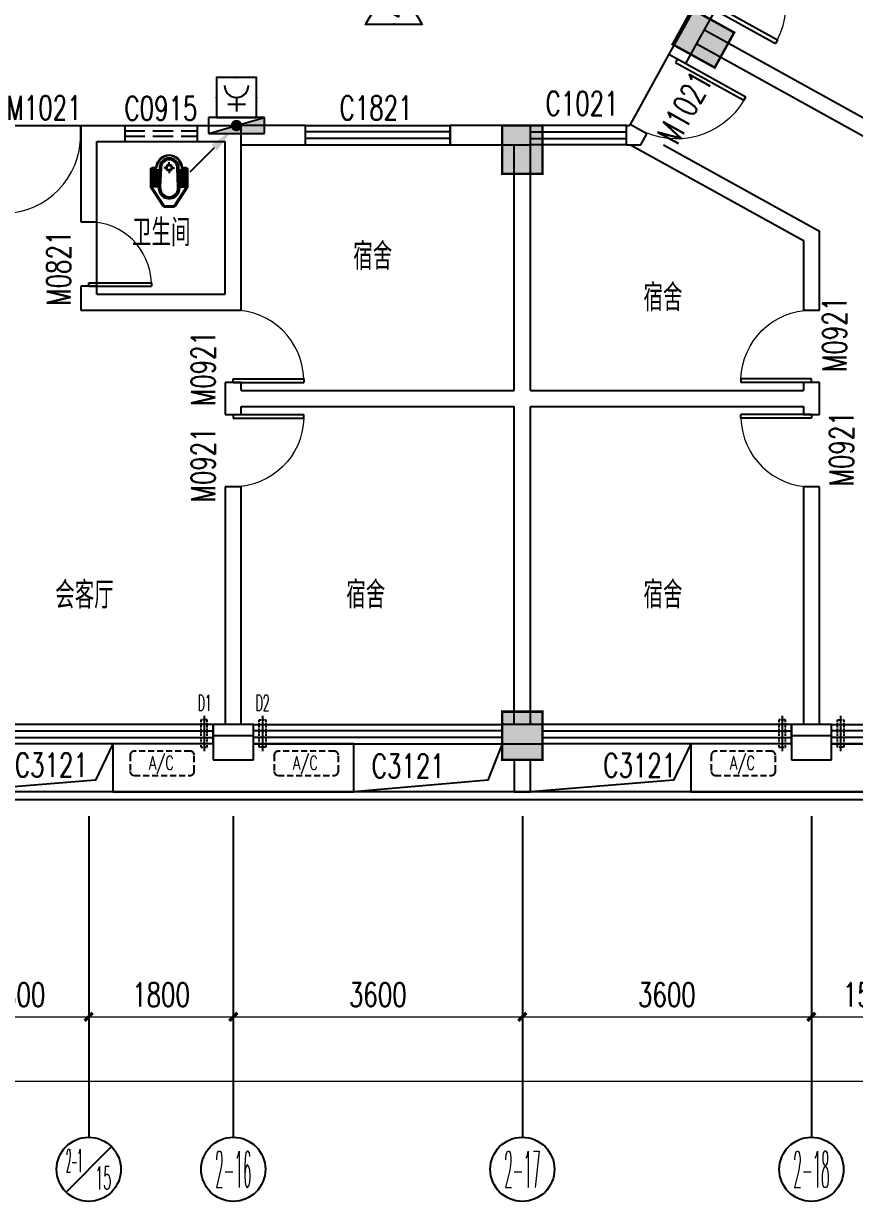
# Model space of a CAD drawing. Extents: x -9422388 to 15610651, y -1992469 to 953794.
# Drawn here: x -2550471 to -2540123, y -448348 to -433678 of the extents above; entities that cross this region are included whole.
import ezdxf
from ezdxf.enums import TextEntityAlignment as Align

# ---------------------------------------------------------------- set-up
doc = ezdxf.new("R2010")
doc.units = 0
doc.header["$LTSCALE"] = 1000
for name, pattern in [('( Hidden )', [0.375, 0.25, -0.125]), ('ACAD_ISO04W100', [30, 24, -3, 0, -3]), ('DASH', [0.35, 0.25, -0.1])]:
    doc.linetypes.add(name, pattern=pattern)
for name, color, linetype in [('A-ANNO-TEXT', 7, 'Continuous'), ('A-ELEV-LIN-0.3', 30, 'Continuous'), ('A-ELEV-LIN-0.4', 40, 'Continuous'), ('A-FLOR-HVAC', 4, 'Continuous'), ('A-FLOR-OTHER2-ON', 83, 'Continuous'), ('A-SECT-DOOR', 141, 'Continuous'), ('AXIS', 3, 'Continuous'), ('AXIS_TEXT', 7, 'Continuous'), ('C-KZ', 2, 'Continuous'), ('C-Z-HATCH', 253, 'Continuous'), ('COLUMN', 9, 'Continuous'), ('EQUIP-消防', 3, 'Continuous'), ('EQUIP_消火栓', 7, 'Continuous'), ('LWIRE', 4, 'Continuous'), ('PUB_TEXT', 7, 'Continuous'), ('WALL', 9, 'Continuous'), ('WINDOW', 4, 'Continuous'), ('WINDOW_TEXT', 7, 'Continuous'), ('洁具', 253, 'Continuous')]:
    doc.layers.add(name, color=color, linetype=linetype)
doc.layers.add('建筑底图', color=8, linetype='Continuous', lineweight=5)
doc.styles.add('_SIMPLEX', font='SIMPLEX.shx', dxfattribs={"width": 0.7})
doc.styles.add('_TCH_AXIS', font='COMPLEX', dxfattribs={"bigfont": 'GBCBIG'})
doc.styles.add('_TCH_DIM', font='SIMPLEX', dxfattribs={"bigfont": 'GBCBIG'})
doc.styles.add('_TCH_DIM_T3', font='SIMPLEX', dxfattribs={"width": 0.705882, "bigfont": 'GBCBIG'})
doc.styles.add('_TCH_WINDOW', font='SIMPLEX', dxfattribs={"height": 3.5, "bigfont": 'GBCBIG'})
doc.styles.add('COMPLEX', font='COMPLEX')
doc.styles.get("Standard").update_dxf_attribs({"font": 'gbenor.shx', "bigfont": 'gbcbig.shx'})
doc.dimstyles.new('_TCH_ARCH&&100', dxfattribs={"dimtxt": 297.5, "dimasz": 100, "dimexe": 250, "dimexo": 300, "dimgap": 126.25, "dimtad": 1, "dimdec": 0, "dimzin": 0, "dimdsep": 46, "dimtxsty": '_TCH_DIM_T3', "dimblk": 'ARCHTICK', "dimcen": 0.09, "dimclrt": 7, "dimazin": 2, "dimtfac": 1, "dimtdec": 0, "dimtix": 1, "dimtmove": 2, "dimatfit": 3, "dimfxl": 0, "dimtolj": 1, "dimtzin": 0, "dimarcsym": 0})

# ---------------------------------------------------------------- blocks, each defined once
blk = doc.blocks.new('$plan$00002871')
at = {"layer": '洁具', "color": 0}
for p, q in [((0, -475), (0, -423)), ((-15, -490), (-67, -490)), ((0, -505), (0, -557)), ((15, -490), (67, -490))]:
    blk.add_line(p, q, dxfattribs=at)
for points in [[(159, -508, -0.88995), (-159, -508, 0.380538), (-179, -491), (-210, -491, -0.414214), (-230, -471), (-230, -258, -0.144595), (-227, -247), (-73, -9, -0.254383), (-56, 0), (56, 0, -0.254383), (73, -9), (227, -247, -0.144595), (230, -258), (230, -471, -0.414214), (210, -491), (179, -491, 0.380538)], [(120, -491), (130, -252, 1.134994), (-130, -252), (-120, -491, 0.992594)], [(105, -490), (115, -251, 1.141146), (-115, -251), (-105, -490, 0.994896)], [(100, -490), (110, -251, 1.143479), (-110, -251), (-100, -490, 0.995777)], [(-149, -264, 1), (-149, -252), (-207, -252, 1), (-207, -264)], [(-148, -287, 1), (-148, -275), (-207, -275, 1), (-207, -287)], [(-149, -263, 1), (-149, -253), (-207, -253, 1), (-207, -263)], [(-148, -286, 1), (-148, -276), (-207, -276, 1), (-207, -286)], [(148, -287, -1), (148, -275), (207, -275, -1), (207, -287)], [(148, -286, -1), (148, -276), (207, -276, -1), (207, -286)], [(149, -264, -1), (149, -252), (207, -252, -1), (207, -264)], [(149, -263, -1), (149, -253), (207, -253, -1), (207, -263)], [(-147, -307, 1), (-147, -295), (-207, -295, 1), (-207, -307)], [(-146, -330, 1), (-146, -319), (-207, -319, 1), (-207, -330)], [(-146, -352, 1), (-146, -341), (-207, -341, 1), (-207, -352)], [(-145, -376, 1), (-145, -364), (-207, -364, 1), (-207, -376)], [(-144, -399, 1), (-144, -388), (-207, -388, 1), (-207, -399)], [(-143, -423, 1), (-143, -411), (-207, -411, 1), (-207, -423)], [(-141, -444, 1), (-141, -432), (-207, -432, 1), (-207, -444)], [(-147, -306, 1), (-147, -296), (-207, -296, 1), (-207, -306)], [(-146, -329, 1), (-146, -320), (-207, -320, 1), (-207, -329)], [(-146, -351, 1), (-146, -342), (-207, -342, 1), (-207, -351)], [(-145, -375, 1), (-145, -365), (-207, -365, 1), (-207, -375)], [(-144, -398, 1), (-144, -389), (-207, -389, 1), (-207, -398)], [(-143, -422, 1), (-143, -412), (-207, -412, 1), (-207, -422)], [(-141, -443, 1), (-141, -433), (-207, -433, 1), (-207, -443)], [(141, -444, -1), (141, -432), (207, -432, -1), (207, -444)], [(141, -443, -1), (141, -433), (207, -433, -1), (207, -443)], [(143, -423, -1), (143, -411), (207, -411, -1), (207, -423)], [(144, -399, -1), (144, -388), (207, -388, -1), (207, -399)], [(143, -422, -1), (143, -412), (207, -412, -1), (207, -422)], [(145, -376, -1), (145, -364), (207, -364, -1), (207, -376)], [(144, -398, -1), (144, -389), (207, -389, -1), (207, -398)], [(146, -352, -1), (146, -341), (207, -341, -1), (207, -352)], [(145, -375, -1), (145, -365), (207, -365, -1), (207, -375)], [(146, -330, -1), (146, -319), (207, -319, -1), (207, -330)], [(146, -351, -1), (146, -342), (207, -342, -1), (207, -351)], [(147, -307, -1), (147, -295), (207, -295, -1), (207, -307)], [(146, -329, -1), (146, -320), (207, -320, -1), (207, -329)], [(147, -306, -1), (147, -296), (207, -296, -1), (207, -306)], [(-141, -464, 1), (-141, -453), (-207, -453, 1), (-207, -464)], [(-141, -463, 1), (-141, -454), (-207, -454, 1), (-207, -463)], [(141, -464, -1), (141, -453), (207, -453, -1), (207, -464)], [(141, -463, -1), (141, -454), (207, -454, -1), (207, -463)]]:
    blk.add_lwpolyline(points, format="xyb", close=True, dxfattribs=at)
blk.add_lwpolyline([(-149, -507, 0.380538), (-179, -481), (-210, -481, -0.414214), (-220, -471), (-220, -258, -0.144595), (-218, -253), (-64, -15, -0.254383), (-56, -10), (56, -10, -0.254383), (64, -15), (218, -253, -0.144595), (220, -258), (220, -471, -0.414214), (210, -481), (179, -481, 0.380538), (149, -507, 0.380538)], format="xyb", dxfattribs=at)
for radius in [40, 31.7]:
    blk.add_circle((0, -490), radius, dxfattribs=at)
blk.add_arc((0, -490), 150, 186.665, 353.335, dxfattribs=at)
blk = doc.blocks.new('KTWJ1')
at = {"layer": 'A-FLOR-HVAC', "color": 0, "linetype": '( Hidden )', "ltscale": 0.3}
blk.add_lwpolyline([(152982, -14209, 0.414214), (153032, -14259), (153732, -14259, 0.414214), (153782, -14209), (153782, -14009, 0.414214), (153732, -13959), (153032, -13959, 0.414214), (152982, -14009)], format="xyb", close=True, dxfattribs=at)
at = {"layer": 'A-FLOR-HVAC', "color": 0, "style": '_TCH_WINDOW', "width": 0.705882}
blk.add_text('A/C', height=170, dxfattribs=at).set_placement((153214, -14188))
blk = doc.blocks.new('KTB')
at = {"layer": 'A-SECT-DOOR', "color": 0}
for points in [[(1055819, -403775), (1054569, -403775), (1054569, -404375), (1057569, -404375), (1057569, -403775), (1056319, -403775)], [(1063019, -403775), (1061769, -403775), (1061769, -404375), (1064769, -404375), (1064769, -403775), (1063519, -403775)]]:
    blk.add_lwpolyline(points, dxfattribs=at)
at = {"layer": 'A-FLOR-HVAC', "color": 8}
for p in [(901802, -389909), (903596, -389909), (909040, -389909)]:
    blk.add_blockref('KTWJ1', p, dxfattribs=at)
blk = doc.blocks.new('宿舍楼柱网1')
at = {"layer": 'C-Z-HATCH'}
h = blk.add_hatch(color=0, dxfattribs=at)
h.dxf.hatch_style = 1
h.paths.add_polyline_path([(648829, 146138), (649071, 146576), (649596, 146285), (649354, 145848)])
h = blk.add_hatch(color=0, dxfattribs=at)
h.dxf.hatch_style = 1
h.paths.add_polyline_path([(646708, 145126), (647208, 145126), (647208, 144526), (646708, 144526)])
h = blk.add_hatch(color=0, dxfattribs=at)
h.dxf.hatch_style = 1
h.paths.add_polyline_path([(646708, 137826), (647208, 137826), (647208, 137226), (646708, 137226)])
at = {"layer": 'C-KZ', "color": 0, "const_width": 30}
blk.add_lwpolyline([(648829, 146138), (649071, 146576), (649596, 146285), (649354, 145848), (648829, 146138)], dxfattribs=at)
for points in [[(646708, 145126), (647208, 145126), (647208, 144526), (646708, 144526)], [(646708, 137826), (647208, 137826), (647208, 137226), (646708, 137226)]]:
    blk.add_lwpolyline(points, close=True, dxfattribs=at)
blk = doc.blocks.new('A$C0CF77FE4')
at = {"layer": 'A-FLOR-OTHER2-ON', "color": 0, "linetype": 'ACAD_ISO04W100', "ltscale": 5}
blk.add_line((40, 440), (40, 0), dxfattribs=at)
at = {"layer": 'A-FLOR-OTHER2-ON', "color": 0, "linetype": 'DASH', "ltscale": 0.1}
blk.add_lwpolyline([(0, 390), (80, 390), (80, 50), (0, 50)], close=True, dxfattribs=at)
blk = doc.blocks.new('$DorLib2D$00000001')
at = {"color": 0}
for p, q in [((0.45, 0.975), (0.5, 0.975)), ((0.45, 0), (0.45, 0.975)), ((0.5, 0), (0.5, 0.975)), ((0.5, 0), (0.45, 0))]:
    blk.add_line(p, q, dxfattribs=at)
at = {"color": 0, "lineweight": 13}
blk.add_arc((0.475, 0), 0.975, 91.4693, 180, dxfattribs=at)
blk = doc.blocks.new('$TCHSYS$WIN2D')
at = {"color": 0}
for p, q in [((-0.5, 0.5), (0.5, 0.5)), ((-0.5, 0.5), (-0.5, -0.5)), ((0.5, 0.5), (0.5, -0.5)), ((0.5, 0.1667), (-0.5, 0.1667)), ((0.5, -0.1667), (-0.5, -0.1667)), ((-0.5, -0.5), (0.5, -0.5))]:
    blk.add_line(p, q, dxfattribs=at)
blk = doc.blocks.new('_ArchTick')
at = {"color": 0, "linetype": 'ByBlock', "const_width": 0.4}
blk.add_lwpolyline([(-0.5, -0.5), (0.5, 0.5)], dxfattribs=at)
blk = doc.blocks.new('*D692')
at = {"layer": 'AXIS', "color": 0, "lineweight": -2, "transparency": 16777216}
for p, q in [((1987630, -404975), (1987630, -408225)), ((2032830, -404975), (2032830, -408225)), ((1987630, -407975), (2032830, -407975))]:
    blk.add_line(p, q, dxfattribs=at)
at = {"layer": 'Defpoints', "color": 0, "transparency": 16777216}
for p in [(1987630, -404675), (2032830, -404675), (2032830, -407975)]:
    blk.add_point(p, dxfattribs=at)
at = {"layer": 'AXIS', "color": 0, "lineweight": -2, "transparency": 16777216, "xscale": 100, "yscale": 100, "zscale": 100, "rotation": 180}
blk.add_blockref('_ArchTick', (1987630, -407975), dxfattribs=at)
at = {"layer": 'AXIS', "color": 0, "lineweight": -2, "transparency": 16777216, "xscale": 100, "yscale": 100, "zscale": 100}
blk.add_blockref('_ArchTick', (2032830, -407975), dxfattribs=at)
at = {"layer": 'AXIS', "color": 7, "transparency": 16777216, "insert": (2010230, -407700), "char_height": 297.5, "attachment_point": 5, "style": '_TCH_DIM_T3'}
blk.add_mtext('\\A1;45200', dxfattribs=at)
blk = doc.blocks.new('*D733')
at = {"layer": 'AXIS', "color": 0, "lineweight": -2, "transparency": 16777216}
for p, q in [((2017530, -404975), (2017530, -407425)), ((2019330, -404975), (2019330, -407425)), ((2017530, -407175), (2019330, -407175))]:
    blk.add_line(p, q, dxfattribs=at)
at = {"layer": 'Defpoints', "color": 0, "transparency": 16777216}
for p in [(2017530, -404675), (2019330, -404675), (2019330, -407175)]:
    blk.add_point(p, dxfattribs=at)
at = {"layer": 'AXIS', "color": 0, "lineweight": -2, "transparency": 16777216, "xscale": 100, "yscale": 100, "zscale": 100, "rotation": 180}
blk.add_blockref('_ArchTick', (2017530, -407175), dxfattribs=at)
at = {"layer": 'AXIS', "color": 0, "lineweight": -2, "transparency": 16777216, "xscale": 100, "yscale": 100, "zscale": 100}
blk.add_blockref('_ArchTick', (2019330, -407175), dxfattribs=at)
at = {"layer": 'AXIS', "color": 7, "transparency": 16777216, "insert": (2018430, -406900), "char_height": 297.5, "attachment_point": 5, "style": '_TCH_DIM_T3'}
blk.add_mtext('\\A1;1800', dxfattribs=at)
blk = doc.blocks.new('*D734')
at = {"layer": 'AXIS', "color": 0, "lineweight": -2, "transparency": 16777216}
for p, q in [((2019330, -404975), (2019330, -407425)), ((2021130, -404975), (2021130, -407425)), ((2019330, -407175), (2021130, -407175))]:
    blk.add_line(p, q, dxfattribs=at)
at = {"layer": 'Defpoints', "color": 0, "transparency": 16777216}
for p in [(2019330, -404675), (2021130, -404675), (2021130, -407175)]:
    blk.add_point(p, dxfattribs=at)
at = {"layer": 'AXIS', "color": 0, "lineweight": -2, "transparency": 16777216, "xscale": 100, "yscale": 100, "zscale": 100, "rotation": 180}
blk.add_blockref('_ArchTick', (2019330, -407175), dxfattribs=at)
at = {"layer": 'AXIS', "color": 0, "lineweight": -2, "transparency": 16777216, "xscale": 100, "yscale": 100, "zscale": 100}
blk.add_blockref('_ArchTick', (2021130, -407175), dxfattribs=at)
at = {"layer": 'AXIS', "color": 7, "transparency": 16777216, "insert": (2020230, -406900), "char_height": 297.5, "attachment_point": 5, "style": '_TCH_DIM_T3'}
blk.add_mtext('\\A1;1800', dxfattribs=at)
blk = doc.blocks.new('*D735')
at = {"layer": 'AXIS', "color": 0, "lineweight": -2, "transparency": 16777216}
for p, q in [((2021130, -404975), (2021130, -407425)), ((2024730, -404975), (2024730, -407425)), ((2021130, -407175), (2024730, -407175))]:
    blk.add_line(p, q, dxfattribs=at)
at = {"layer": 'Defpoints', "color": 0, "transparency": 16777216}
for p in [(2021130, -404675), (2024730, -404675), (2024730, -407175)]:
    blk.add_point(p, dxfattribs=at)
at = {"layer": 'AXIS', "color": 0, "lineweight": -2, "transparency": 16777216, "xscale": 100, "yscale": 100, "zscale": 100, "rotation": 180}
blk.add_blockref('_ArchTick', (2021130, -407175), dxfattribs=at)
at = {"layer": 'AXIS', "color": 0, "lineweight": -2, "transparency": 16777216, "xscale": 100, "yscale": 100, "zscale": 100}
blk.add_blockref('_ArchTick', (2024730, -407175), dxfattribs=at)
at = {"layer": 'AXIS', "color": 7, "transparency": 16777216, "insert": (2022930, -406900), "char_height": 297.5, "attachment_point": 5, "style": '_TCH_DIM_T3'}
blk.add_mtext('\\A1;3600', dxfattribs=at)
blk = doc.blocks.new('*D736')
at = {"layer": 'AXIS', "color": 0, "lineweight": -2, "transparency": 16777216}
for p, q in [((2024730, -404975), (2024730, -407425)), ((2028330, -404975), (2028330, -407425)), ((2024730, -407175), (2028330, -407175))]:
    blk.add_line(p, q, dxfattribs=at)
at = {"layer": 'Defpoints', "color": 0, "transparency": 16777216}
for p in [(2024730, -404675), (2028330, -404675), (2028330, -407175)]:
    blk.add_point(p, dxfattribs=at)
at = {"layer": 'AXIS', "color": 0, "lineweight": -2, "transparency": 16777216, "xscale": 100, "yscale": 100, "zscale": 100, "rotation": 180}
blk.add_blockref('_ArchTick', (2024730, -407175), dxfattribs=at)
at = {"layer": 'AXIS', "color": 0, "lineweight": -2, "transparency": 16777216, "xscale": 100, "yscale": 100, "zscale": 100}
blk.add_blockref('_ArchTick', (2028330, -407175), dxfattribs=at)
at = {"layer": 'AXIS', "color": 7, "transparency": 16777216, "insert": (2026530, -406900), "char_height": 297.5, "attachment_point": 5, "style": '_TCH_DIM_T3'}
blk.add_mtext('\\A1;3600', dxfattribs=at)
blk = doc.blocks.new('*D737')
at = {"layer": 'AXIS', "color": 0, "lineweight": -2, "transparency": 16777216}
for p, q in [((2028330, -404975), (2028330, -407425)), ((2029830, -404975), (2029830, -407425)), ((2028330, -407175), (2029830, -407175))]:
    blk.add_line(p, q, dxfattribs=at)
at = {"layer": 'Defpoints', "color": 0, "transparency": 16777216}
for p in [(2028330, -404675), (2029830, -404675), (2029830, -407175)]:
    blk.add_point(p, dxfattribs=at)
at = {"layer": 'AXIS', "color": 0, "lineweight": -2, "transparency": 16777216, "xscale": 100, "yscale": 100, "zscale": 100, "rotation": 180}
blk.add_blockref('_ArchTick', (2028330, -407175), dxfattribs=at)
at = {"layer": 'AXIS', "color": 0, "lineweight": -2, "transparency": 16777216, "xscale": 100, "yscale": 100, "zscale": 100}
blk.add_blockref('_ArchTick', (2029830, -407175), dxfattribs=at)
at = {"layer": 'AXIS', "color": 7, "transparency": 16777216, "insert": (2029080, -406900), "char_height": 297.5, "attachment_point": 5, "style": '_TCH_DIM_T3'}
blk.add_mtext('\\A1;1500', dxfattribs=at)
blk = doc.blocks.new('_AXISO')
at = {"color": 0}
blk.add_circle((0, 0), 0.5, dxfattribs=at)
at = {"layer": 'AXIS_TEXT', "color": 0, "style": 'COMPLEX', "width": 1.041667}
blk.add_attdef('A', text='', height=0.56, dxfattribs=at).set_placement((-0.25, -0.28), (0.25, -0.28), align=Align.FIT)
blk = doc.blocks.new('$equip$00002677')
for p, q in [((-0.3, 0.699), (-0.703, 0)), ((0.3, 0.699), (-0.3, 0.699)), ((0.703, 0), (0.3, 0.699)), ((-0.117, 0.421), (-0.117, 0.26)), ((-0.117, 0.421), (-0.036, 0.421)), ((-0.036, 0.421), (0.118, 0.503)), ((-0.036, 0.421), (-0.036, 0.26)), ((0.118, 0.503), (0.118, 0.173)), ((-0.703, 0), (0.703, 0)), ((-0.036, 0.26), (-0.117, 0.26)), ((0.118, 0.173), (-0.036, 0.26))]:
    blk.add_line(p, q)
at = {"const_width": 0.04}
blk.add_lwpolyline([(-0.3, 0.699), (0.3, 0.699), (0.703, 0), (-0.703, 0), (-0.3, 0.699), (0.3, 0.699)], dxfattribs=at)
blk.add_lwpolyline([(-0.3, 0.699), (0.3, 0.699), (0.703, 0), (-0.703, 0), (-0.3, 0.699), (0.3, 0.699)], dxfattribs=at)
for p in [(0, 0.699), (-0.501, 0.349), (0.502, 0.349), (0, 0)]:
    blk.add_point(p)
at = {"color": 7, "flags": 1}
for tag, height, p in [('B', 0.4, (0.961, 0.299)), ('A', 0.00002, (0, 0))]:
    blk.add_attdef(tag, text='', height=height, dxfattribs=at).set_placement(p, align=Align.MIDDLE_CENTER)
blk = doc.blocks.new('$equip$00002656')
for p, q in [((-0.5, 1), (-0.5, 0)), ((0.5, 1), (-0.5, 1)), ((0.5, 0), (0.5, 1)), ((-0.219, 0.331), (0.222, 0.331)), ((0, 0.5), (0, 0.15)), ((-0.5, 0), (0.5, 0))]:
    blk.add_line(p, q)
at = {"const_width": 0.04}
blk.add_lwpolyline([(-0.5, 1), (0.5, 1), (0.5, 0), (-0.5, 0), (-0.5, 1), (0.5, 1)], dxfattribs=at)
blk.add_arc((0, 0.8), 0.3, 180, 0)
for p in [(0, 1), (-0.5, 0.5), (0.5, 0.5), (0, 0)]:
    blk.add_point(p)
at = {"color": 7, "flags": 1}
for tag, height, p in [('B', 0.4, (0.762, 0.292)), ('A', 0.00002, (0, 0))]:
    blk.add_attdef(tag, text='', height=height, dxfattribs=at).set_placement(p, align=Align.MIDDLE_CENTER)
blk = doc.blocks.new('$TelecSys$00000081')
for p, q in [((0.104, 0.104), (0.104, 0.104)), ((-0.104, -0.104), (-0.104, -0.104)), ((-1.15, -1.15), (-0.55, -0.55))]:
    blk.add_line(p, q)
at = {"const_width": 0.142}
blk.add_lwpolyline([(0.071, 0, 1), (-0.071, 0, 1)], format="xyb", close=True, dxfattribs=at)
blk.add_solid([(-0.62, -0.48), (-0.48, -0.62), (-0.1, -0.1)])
at = {"width": 0.8, "flags": 9}
blk.add_attdef('A', (0, 0), '', height=0.00002, rotation=180, dxfattribs=at)
blk = doc.blocks.new('$TwtSys$00000434')
at = {"color": 0}
for p, q in [((-0.5, 0.5), (-0.5, -0.5)), ((-0.5, -0.5), (0.5, 0.5)), ((0.5, 0.5), (-0.5, 0.5)), ((0.5, -0.5), (0.5, 0.5)), ((-0.5, -0.5), (0.5, -0.5))]:
    blk.add_line(p, q, dxfattribs=at)
blk.add_solid([(0.5, -0.5), (0.5, 0.5), (-0.5, -0.5)], dxfattribs=at)
blk = doc.blocks.new('5555')
at = {"layer": 'A-ELEV-LIN-0.3', "color": 8}
for points in [[(2015400.1, -378228), (2015400.1, -378228, -0.4142136), (2015621.4, -377263.1), (2022569.5, -372908.3, -0.4142136), (2024637.1, -373382.6), (2037907.3, -394555, -0.2728148), (2037948.7, -396077.9), (2033730, -403701.1, -0.2728148), (2032417.5, -404474.7), (1988430.2, -404474.7, -0.4142134), (1986830.2, -402874.7), (1986830.2, -394774.7, -0.4142137), (1987530.2, -394074.7), (1987530.2, -394074.7)], [(2015484.8, -378174.9), (2015484.8, -378174.9, -0.4142136), (2015674.5, -377347.8), (2022622.6, -372993, -0.4142136), (2024552.3, -373435.7), (2037822.6, -394608.1, -0.2728148), (2037861.2, -396029.5), (2033642.5, -403652.6, -0.2728148), (2032417.5, -404374.7), (2009430.2, -404374.7)]]:
    blk.add_lwpolyline(points, format="xyb", dxfattribs=at)
blk.add_lwpolyline([(2024630.2, -404374.7), (2024830.2, -404374.7), (2024830.2, -403974.7), (2024630.2, -403974.7)], close=True, dxfattribs=at)
at = {"layer": 'A-ELEV-LIN-0.4', "color": 8}
for points in [[(2019630.2, -403774.7), (2019412.7, -404229.5), (2017630.2, -404374.7)], [(2024480.2, -403774.7), (2024299, -404229.5), (2022630.2, -404374.7)], [(2026830.2, -403774.7), (2026612.7, -404229.5), (2024830.2, -404374.7)]]:
    blk.add_lwpolyline(points, dxfattribs=at)
at = {"layer": 'AXIS', "color": 8}
for p, q in [((2019330.2, -404674.7), (2019330.2, -408674.7)), ((2021130.2, -404674.7), (2021130.2, -408674.7)), ((2024730.2, -404674.7), (2024730.2, -408674.7)), ((2028330.2, -404674.7), (2028330.2, -408674.7)), ((2019047.4, -409357.6), (2019613, -408791.9))]:
    blk.add_line(p, q, dxfattribs=at)
blk.add_circle((2019330.2, -409074.7), 400, dxfattribs=at)
at = {"layer": 'COLUMN', "color": 8}
for p, q in [((2021380.2, -403674.7), (2020880.2, -403674.7)), ((2020880.2, -403674.7), (2020880.2, -403974.7)), ((2021380.2, -403974.7), (2021380.2, -403674.7)), ((2028580.2, -403674.7), (2028080.2, -403674.7)), ((2028080.2, -403674.7), (2028080.2, -403974.7)), ((2028580.2, -403974.7), (2028580.2, -403674.7)), ((2020880.2, -403974.7), (2021380.2, -403974.7)), ((2028080.2, -403974.7), (2028580.2, -403974.7))]:
    blk.add_line(p, q, dxfattribs=at)
at = {"layer": 'WALL', "color": 8}
for p, q in [((2026923.9, -394521.2), (2026739.9, -394853.6)), ((2026949.9, -394969.9), (2027133.9, -394637.4)), ((2026739.9, -394853.6), (2026555.9, -395186.1)), ((2026998.3, -394882.4), (2029827.1, -396447.9)), ((2026765.9, -395302.3), (2026949.9, -394969.9)), ((2026901.5, -395057.4), (2029730.2, -396622.8)), ((2026555.9, -395186.1), (2026765.9, -395302.3)), ((2019230.2, -396314.7), (2019230.2, -396074.7)), ((2019230.2, -396074.7), (2019230.2, -397274.7)), ((2019230.2, -396074.7), (2021230.2, -396074.7)), ((2021230.2, -398274.7), (2021230.2, -396074.7)), ((2022030.2, -396074.7), (2021230.2, -396074.7)), ((2022030.2, -396314.7), (2022030.2, -396074.7)), ((2024730.2, -396074.7), (2023830.2, -396074.7)), ((2023830.2, -396074.7), (2023830.2, -396314.7)), ((2024830.2, -396074.7), (2024730.2, -396074.7)), ((2024830.2, -396314.7), (2024830.2, -396074.7)), ((2026029.2, -396314.7), (2026029.2, -396074.7)), ((2026029.2, -396074.7), (2026064.1, -396074.7)), ((2026071.7, -396061.1), (2026064.1, -396074.7)), ((2026281.7, -396177.3), (2026071.7, -396061.1)), ((2026205.6, -396314.7), (2026281.7, -396177.3)), ((2019430.2, -397274.7), (2019430.2, -396274.7)), ((2019430.2, -396274.7), (2021030.2, -396274.7)), ((2021030.2, -398174.7), (2021030.2, -396274.7)), ((2021230.2, -396314.7), (2022030.2, -396314.7)), ((2023830.2, -396314.7), (2024730.2, -396314.7)), ((2024630.2, -399374.7), (2024630.2, -396314.7)), ((2024730.2, -396314.7), (2024830.2, -396314.7)), ((2024830.2, -399374.7), (2024830.2, -396314.7)), ((2026029.2, -396314.7), (2026205.6, -396314.7)), ((2026075.7, -396314.7), (2028230.2, -397507.1)), ((2026488.7, -396314.7), (2028430.2, -397389.2)), ((2019230.2, -397274.7), (2019430.2, -397274.7)), ((2028430.2, -398374.7), (2028430.2, -397389.2)), ((2028230.2, -397507.1), (2028230.2, -398374.7)), ((2019430.2, -398074.7), (2019230.2, -398074.7)), ((2019230.2, -398074.7), (2019230.2, -398374.7)), ((2019430.2, -398174.7), (2019430.2, -398074.7)), ((2019430.2, -398174.7), (2021030.2, -398174.7)), ((2021230.2, -398374.7), (2021230.2, -398274.7)), ((2019230.2, -398374.7), (2021030.2, -398374.7)), ((2021030.2, -398374.7), (2021230.2, -398374.7)), ((2028230.2, -398374.7), (2028430.2, -398374.7)), ((2021230.2, -399274.7), (2021030.2, -399274.7)), ((2021030.2, -399274.7), (2021030.2, -399474.7)), ((2021230.2, -399374.7), (2021230.2, -399274.7)), ((2028430.2, -399274.7), (2028230.2, -399274.7)), ((2028230.2, -399274.7), (2028230.2, -399374.7)), ((2028430.2, -399474.7), (2028430.2, -399274.7)), ((2021230.2, -399374.7), (2024630.2, -399374.7)), ((2024830.2, -399374.7), (2028230.2, -399374.7)), ((2021030.2, -399474.7), (2021030.2, -399674.7)), ((2021230.2, -399574.7), (2024630.2, -399574.7)), ((2021230.2, -399674.7), (2021230.2, -399574.7)), ((2024630.2, -403534.7), (2024630.2, -399574.7)), ((2024830.2, -403534.7), (2024830.2, -399574.7)), ((2024830.2, -399574.7), (2028230.2, -399574.7)), ((2028230.2, -399574.7), (2028230.2, -399674.7)), ((2028430.2, -399674.7), (2028430.2, -399474.7)), ((2021030.2, -399674.7), (2021230.2, -399674.7)), ((2028230.2, -399674.7), (2028430.2, -399674.7)), ((2021230.2, -400574.7), (2021030.2, -400574.7)), ((2021030.2, -400574.7), (2021030.2, -403534.7)), ((2021230.2, -403534.7), (2021230.2, -400574.7)), ((2028430.2, -400574.7), (2028230.2, -400574.7)), ((2028230.2, -400574.7), (2028230.2, -403534.7)), ((2028430.2, -403534.7), (2028430.2, -400574.7)), ((2021130.2, -403534.7), (2020880.2, -403534.7)), ((2020880.2, -403534.7), (2020880.2, -403674.7)), ((2021380.2, -403534.7), (2021130.2, -403534.7)), ((2021380.2, -403674.7), (2021380.2, -403534.7)), ((2024730.2, -403534.7), (2024480.2, -403534.7)), ((2024480.2, -403534.7), (2024480.2, -403774.7)), ((2024980.2, -403534.7), (2024730.2, -403534.7)), ((2024980.2, -403774.7), (2024980.2, -403534.7)), ((2028330.2, -403534.7), (2028080.2, -403534.7)), ((2028080.2, -403534.7), (2028080.2, -403674.7)), ((2028580.2, -403534.7), (2028330.2, -403534.7)), ((2028580.2, -403674.7), (2028580.2, -403534.7)), ((2024480.2, -403774.7), (2024730.2, -403774.7)), ((2024730.2, -403774.7), (2024980.2, -403774.7))]:
    blk.add_line(p, q, dxfattribs=at)
at = {"layer": 'WINDOW', "color": 8}
for p, q in [((2026555.9, -395186.1), (2026071.7, -396061.1)), ((2018230.2, -396074.7), (2019230.2, -396074.7)), ((2019430.2, -398074.7), (2019430.2, -397274.7))]:
    blk.add_line(p, q, dxfattribs=at)
at = {"layer": 'WINDOW', "color": 8, "linetype": 'DASH'}
for p, q in [((2019780.2, -396074.7, 900), (2019780.2, -396274.7, 900)), ((2020680.2, -396074.7, 900), (2020680.2, -396274.7, 900)), ((2019780.2, -396141.4, 900), (2020680.2, -396141.4, 900)), ((2019780.2, -396208.1, 900), (2020680.2, -396208.1, 900))]:
    blk.add_line(p, q, dxfattribs=at)
at = {"color": 8}
blk.add_blockref('宿舍楼柱网1', (1377772.3, -541201.1), dxfattribs=at)
at = {"color": 8, "rotation": 180}
blk.add_blockref('$plan$00002871', (2020331.5, -397089.8), dxfattribs=at)
at = {"layer": 'A-FLOR-OTHER2-ON', "color": 8, "linetype": 'DASH', "xscale": -1}
for p in [(2020806.3, -403867.7), (2028006.3, -403867.7)]:
    blk.add_blockref('A$C0CF77FE4', p, dxfattribs=at)
at = {"layer": 'A-FLOR-OTHER2-ON', "color": 8, "linetype": 'DASH'}
for p in [(2021454, -403867.7), (2028654, -403867.7)]:
    blk.add_blockref('A$C0CF77FE4', p, dxfattribs=at)
at = {"layer": 'A-SECT-DOOR', "color": 8}
blk.add_blockref('KTB', (965061, 0), dxfattribs=at)
at = {"layer": 'AXIS', "color": 8}
ref = blk.add_blockref('_AXISO', (2021130.2, -409074.7), dxfattribs=dict(at, xscale=800, yscale=800, zscale=800))
ref.add_attrib('A', '2-16', dxfattribs={"layer": 'AXIS_TEXT', "color": 8, "height": 452.55, "style": '_TCH_AXIS', "width": 0.28}).set_placement((2020903.9, -409301), (2021356.5, -409301), align=Align.FIT)
ref = blk.add_blockref('_AXISO', (2024730.2, -409074.7), dxfattribs=dict(at, xscale=800, yscale=800, zscale=800))
ref.add_attrib('A', '2-17', dxfattribs={"layer": 'AXIS_TEXT', "color": 8, "height": 452.55, "style": '_TCH_AXIS', "width": 0.28}).set_placement((2024503.9, -409301), (2024956.5, -409301), align=Align.FIT)
ref = blk.add_blockref('_AXISO', (2028330.2, -409074.7), dxfattribs=dict(at, xscale=800, yscale=800, zscale=800))
ref.add_attrib('A', '2-18', dxfattribs={"layer": 'AXIS_TEXT', "color": 8, "height": 452.55, "style": '_TCH_AXIS', "width": 0.28}).set_placement((2028103.9, -409301), (2028556.5, -409301), align=Align.FIT)
at = {"layer": 'WINDOW', "color": 8}
ref = blk.add_blockref('$DorLib2D$00000001', (2027271, -394141.8), dxfattribs=dict(at, xscale=1000, yscale=1000, zscale=1000, rotation=241.0390968111822))
ref.add_attrib('A', 'M1021', (2027516.3, -394683.2), dxfattribs={"layer": 'WINDOW_TEXT', "color": 8, "height": 297.5, "rotation": 61.0391, "style": '_TCH_WINDOW', "width": 0.705882})
ref = blk.add_blockref('$DorLib2D$00000001', (2026418.8, -395681.7), dxfattribs=dict(at, xscale=-1000, yscale=1000, zscale=-1000, rotation=241.0391488381086))
ref.add_attrib('A', 'M1021', (2026656.7, -396331.4), dxfattribs={"layer": 'WINDOW_TEXT', "color": 8, "height": 297.5, "rotation": 61.03915, "style": '_TCH_WINDOW', "width": 0.705882})
ref = blk.add_blockref('$TCHSYS$WIN2D', (2025429.7, -396194.7), dxfattribs=dict(at, xscale=-1199.044301376445, yscale=-240, zscale=-1199.044301376445, rotation=359.9999999999897))
ref.add_attrib('A', 'C1021', (2025019.7, -395948.5), dxfattribs={"layer": 'WINDOW_TEXT', "color": 8, "height": 297.5, "style": '_TCH_WINDOW', "width": 0.705882})
ref = blk.add_blockref('$DorLib2D$00000001', (2018730.2, -396194.7), dxfattribs=dict(at, xscale=-1000, yscale=-1000, zscale=-1000, rotation=359.9999999999926))
ref.add_attrib('A', 'M1021', (2018305.2, -396002.1), dxfattribs={"layer": 'WINDOW_TEXT', "color": 8, "height": 297.5, "style": '_TCH_WINDOW', "width": 0.705882})
ref = blk.add_blockref('$TCHSYS$WIN2D', (2022930.2, -396194.7), dxfattribs=dict(at, xscale=1800, yscale=-240, zscale=1800, rotation=359.9999999999936))
ref.add_attrib('A', 'C1821', (2022453.7, -396003.3), dxfattribs={"layer": 'WINDOW_TEXT', "color": 8, "height": 297.5, "style": '_TCH_WINDOW', "width": 0.705882})
ref = blk.add_blockref('$DorLib2D$00000001', (2019330.2, -397674.7), dxfattribs=dict(at, xscale=-800, yscale=-800, zscale=-800, rotation=89.99999999999046))
ref.add_attrib('A', 'M0821', (2019103.9, -398319.7), dxfattribs={"layer": 'WINDOW_TEXT', "color": 8, "height": 297.5, "rotation": 90, "style": '_TCH_WINDOW', "width": 0.705882})
ref = blk.add_blockref('$DorLib2D$00000001', (2028330.2, -398824.7), dxfattribs=dict(at, xscale=-900, yscale=900, zscale=-900, rotation=89.99999999999012))
ref.add_attrib('A', 'M0921', (2028766.9, -399144), dxfattribs={"layer": 'WINDOW_TEXT', "color": 8, "height": 297.5, "rotation": 90, "style": '_TCH_WINDOW', "width": 0.705882})
ref = blk.add_blockref('$DorLib2D$00000001', (2021130.2, -398824.7), dxfattribs=dict(at, xscale=-900, yscale=-900, zscale=-900, rotation=89.99999999998887))
ref.add_attrib('A', 'M0921', (2020903.9, -399569.7), dxfattribs={"layer": 'WINDOW_TEXT', "color": 8, "height": 297.5, "rotation": 90, "style": '_TCH_WINDOW', "width": 0.705882})
ref = blk.add_blockref('$DorLib2D$00000001', (2021130.2, -400124.7), dxfattribs=dict(at, xscale=900, yscale=-900, zscale=900, rotation=89.99999999999206))
ref.add_attrib('A', 'M0921', (2020903.9, -400769.7), dxfattribs={"layer": 'WINDOW_TEXT', "color": 8, "height": 297.5, "rotation": 90, "style": '_TCH_WINDOW', "width": 0.705882})
ref = blk.add_blockref('$DorLib2D$00000001', (2028330.2, -400124.7), dxfattribs=dict(at, xscale=900, yscale=900, zscale=900, rotation=89.99999999999206))
ref.add_attrib('A', 'M0921', (2028853.9, -400569.7), dxfattribs={"layer": 'WINDOW_TEXT', "color": 8, "height": 297.5, "rotation": 90, "style": '_TCH_WINDOW', "width": 0.705882})
ref = blk.add_blockref('$TCHSYS$WIN2D', (2019330.2, -403654.7), dxfattribs=dict(at, xscale=-3100, yscale=-240, zscale=-3100, rotation=359.9999999999936))
ref.add_attrib('A', 'C3121', (2018410.3, -404188.2), dxfattribs={"layer": 'WINDOW_TEXT', "color": 8, "height": 297.5, "style": '_TCH_WINDOW', "width": 0.705882})
ref = blk.add_blockref('$TCHSYS$WIN2D', (2022930.2, -403654.7), dxfattribs=dict(at, xscale=3100, yscale=-240, zscale=3100, rotation=359.9999999999926))
ref.add_attrib('A', 'C3121', (2022854.6, -404200.1), dxfattribs={"layer": 'WINDOW_TEXT', "color": 8, "height": 297.5, "style": '_TCH_WINDOW', "width": 0.705882})
ref = blk.add_blockref('$TCHSYS$WIN2D', (2026530.2, -403654.7), dxfattribs=dict(at, xscale=-3100, yscale=-240, zscale=-3100, rotation=359.9999999999907))
ref.add_attrib('A', 'C3121', (2025738.8, -404191.5), dxfattribs={"layer": 'WINDOW_TEXT', "color": 8, "height": 297.5, "style": '_TCH_WINDOW', "width": 0.705882})
ref = blk.add_blockref('$TCHSYS$WIN2D', (2030205.2, -403654.7), dxfattribs=dict(at, xscale=3250, yscale=-240, zscale=3250, rotation=359.9999999999923))
ref.add_attrib('A', 'C3321', (2029926.6, -404186.8), dxfattribs={"layer": 'WINDOW_TEXT', "color": 8, "height": 297.5, "style": '_TCH_WINDOW', "width": 0.705882})
at = {"layer": 'A-ANNO-TEXT', "color": 8, "linetype": 'DASH', "style": '_SIMPLEX', "width": 0.5}
blk.add_text('D1', height=200, dxfattribs=at).set_placement((2020686.1, -403366.3))
blk.add_text('D2', height=200, rotation=360, dxfattribs=at).set_placement((2021407.7, -403366.3))
at = {"layer": 'AXIS_TEXT', "color": 7, "style": '_TCH_AXIS'}
for s, width, p, p2 in [('2-1', 0.266804, (2019050.2, -409110.5), (2019250.2, -409110.5)), ('15', 0.506007, (2019410.2, -409325.2), (2019610.2, -409325.2))]:
    blk.add_text(s, height=286.22, dxfattribs=dict(at, width=width)).set_placement(p, p2, align=Align.FIT)
at = {"layer": 'PUB_TEXT', "color": 8, "style": '_TCH_DIM'}
for s, p in [('卫生间', (2019868, -397577.6)), ('宿舍', (2022623.5, -397871.8)), ('宿舍', (2026238.1, -398386.9)), ('会客厅', (2018912.2, -402091)), ('宿舍', (2022536.8, -402088.1)), ('宿舍', (2026238.1, -402088.1))]:
    blk.add_text(s, height=337.59, dxfattribs=at).set_placement(p)
at = {"layer": 'WINDOW_TEXT', "color": 8, "style": '_TCH_WINDOW', "width": 0.705882}
blk.add_text('C0915', height=297.5, dxfattribs=at).set_placement((2019775.2, -396009.5))
at = {"layer": 'AXIS', "color": 8}
for p1, p2, distance, picture, middle in [((1987630.2, -404674.7), (2032830.2, -404674.7), -3300, '*D692', (2010230.2, -407699.7)), ((2017530.2, -404674.7), (2019330.2, -404674.7), -2500, '*D733', (2018430.2, -406899.7)), ((2019330.2, -404674.7), (2021130.2, -404674.7), -2500, '*D734', (2020230.2, -406899.7)), ((2021130.2, -404674.7), (2024730.2, -404674.7), -2500, '*D735', (2022930.2, -406899.7)), ((2024730.2, -404674.7), (2028330.2, -404674.7), -2500, '*D736', (2026530.2, -406899.7)), ((2028330.2, -404674.7), (2029830.2, -404674.7), -2500, '*D737', (2029080.2, -406899.7))]:
    dim = blk.add_aligned_dim(p1=p1, p2=p2, distance=distance, dimstyle='_TCH_ARCH&&100', dxfattribs=at)
    dim.commit()
    dim.dimension.update_dxf_attribs({"geometry": picture, "text_midpoint": middle})

msp = doc.modelspace()

# ---------------------------------------------------------------- block references
at = {"layer": 'EQUIP-消防', "xscale": 500, "yscale": 500, "zscale": 500}
for name, p in [('$equip$00002677', (-2545858.85703, -433686.82296)), ('$equip$00002656', (-2547818.81828, -434848.25232)), ('$equip$00002656', (-2547818.81828, -434848.25232))]:
    msp.add_blockref(name, p, dxfattribs=at)
at = {"layer": 'EQUIP_消火栓', "xscale": 700, "yscale": 200, "zscale": 700}
msp.add_blockref('$TwtSys$00000434', (-2547818.81828, -434948.25232), dxfattribs=at)
at = {"layer": 'LWIRE', "xscale": 500, "yscale": 500, "zscale": 500}
msp.add_blockref('$TelecSys$00000081', (-2547818.82104, -434948.25508), dxfattribs=at)
at = {"layer": '建筑底图', "color": 8}
msp.add_blockref('5555', (-4568988.93389, -38873.50822), dxfattribs=at)

doc.saveas('drawing.dxf')
